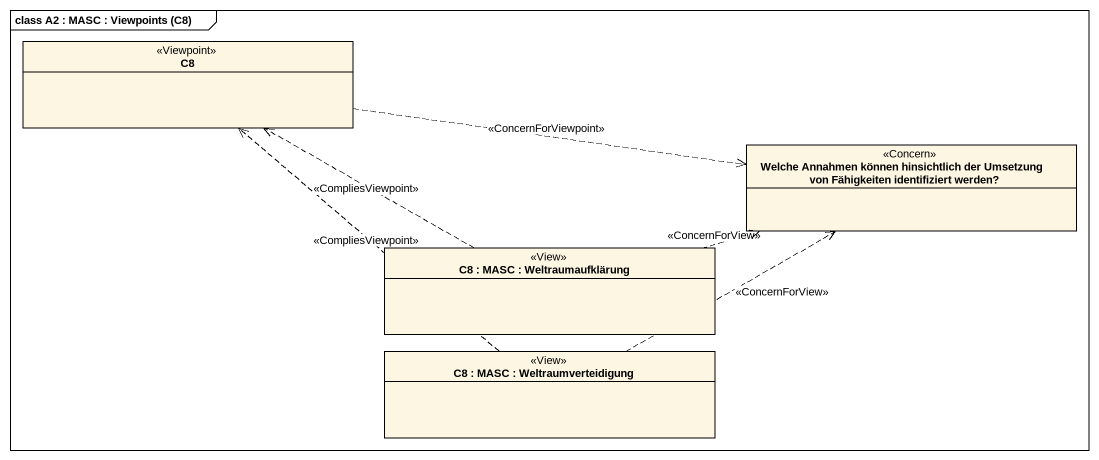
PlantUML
@startuml
mainframe class A2 : MASC : Viewpoints (C8)
hide circle
hide empty members
class C8 <<Viewpoint>>
class "Welche Annahmen können hinsichtlich der Umsetzung von Fähigkeiten identifiziert werden?" as Welche_Annahmen_können <<Concern>>
class "C8 : MASC : Weltraumaufklärung" as C8_MASC_Weltraumaufklärung <<View>>
class "C8 : MASC : Weltraumverteidigung" as C8_MASC_Weltraumverteidigung <<View>>
C8 .right.> Welche_Annahmen_können : <<ConcernForViewpoint>>
C8_MASC_Weltraumaufklärung .left.> C8 : <<CompliesViewpoint>>
C8_MASC_Weltraumaufklärung .right.> Welche_Annahmen_können : <<ConcernForView>>
C8_MASC_Weltraumverteidigung .up.> C8 : <<CompliesViewpoint>>
C8_MASC_Weltraumverteidigung .right.> Welche_Annahmen_können : <<ConcernForView>>
@enduml
